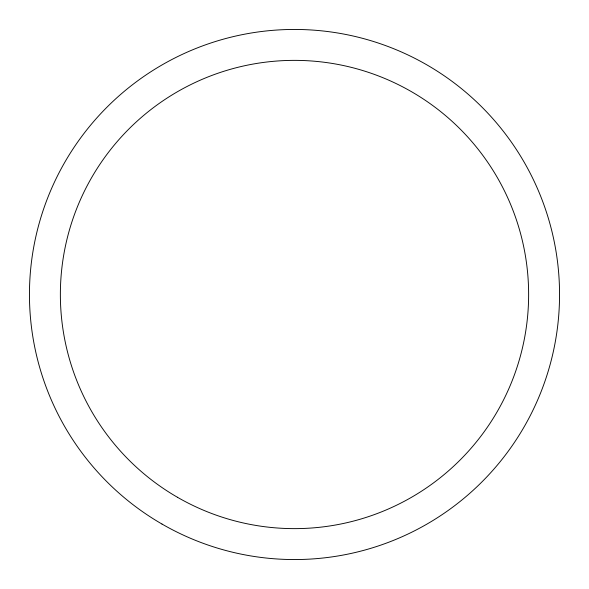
<?xml version="1.0" encoding="UTF-8"?>
<svg xmlns="http://www.w3.org/2000/svg" width="589" height="589" viewBox="0 0 589 589"><rect width="100%" height="100%" fill="white"/><g stroke="black" fill="none" stroke-linecap="round" stroke-linejoin="round"><path stroke-width="0.88" d="M161.975 524.041A265.05 265.05 0 0 0 559.55 294.5A265.05 265.05 0 0 0 161.975 64.959A265.05 265.05 0 0 0 161.975 524.041M177.436 497.263A234.127 234.127 0 0 0 528.627 294.5A234.127 234.127 0 0 0 177.436 91.737A234.127 234.127 0 0 0 177.436 497.263"/></g></svg>
